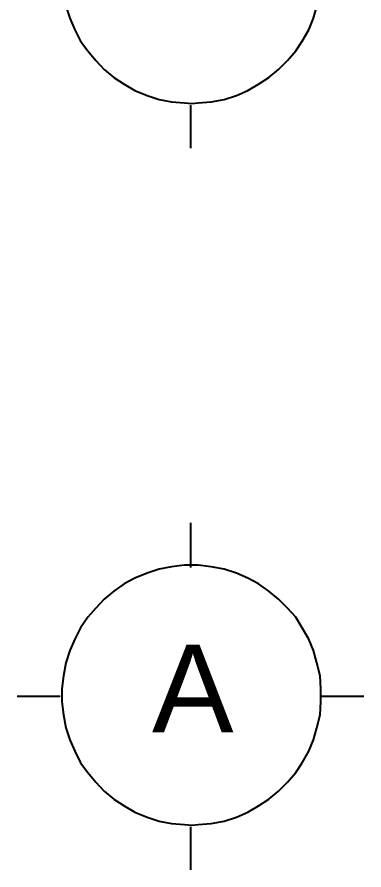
# Model space of a CAD drawing. Header units: millimetres. Extents: x 5 to 415, y 48 to 251.
# Drawn here: x 407.07 to 414.6, y 67.61 to 86.12 of the extents above; entities that cross this region are included whole.
import ezdxf

# ---------------------------------------------------------------- set-up
doc = ezdxf.new("R2010")
doc.units = ezdxf.units.MM
doc.layers.add('P', color=7, linetype='Continuous')
doc.layers.add('T', color=7, linetype='Continuous')

msp = doc.modelspace()

# ---------------------------------------------------------------- linework, layer by layer
at = {"layer": 'P'}
for points in [[(408.129, 86.36), (408.217, 86.095)], [(413.508, 86.095), (413.579, 86.36)], [(408.217, 86.095), (408.323, 85.848)], [(413.403, 85.848), (413.508, 86.095)], [(408.323, 85.848), (408.446, 85.602)], [(413.262, 85.602), (413.403, 85.848)], [(408.446, 85.602), (408.605, 85.39)], [(413.12, 85.39), (413.262, 85.602)], [(408.605, 85.39), (408.781, 85.178)], [(412.944, 85.178), (413.12, 85.39)], [(408.781, 85.178), (408.958, 84.984)], [(412.75, 84.984), (412.944, 85.178)], [(408.958, 84.984), (409.169, 84.808)], [(412.538, 84.808), (412.75, 84.984)], [(409.169, 84.808), (409.399, 84.667)], [(412.309, 84.667), (412.538, 84.808)], [(409.399, 84.667), (409.628, 84.526)], [(412.08, 84.526), (412.309, 84.667)], [(409.628, 84.526), (409.893, 84.42)], [(409.893, 84.42), (410.157, 84.332)], [(411.568, 84.332), (411.833, 84.42)], [(411.833, 84.42), (412.08, 84.526)], [(410.157, 84.332), (410.422, 84.279)], [(410.422, 84.279), (410.704, 84.261)], [(410.704, 84.261), (410.863, 84.243)], [(410.863, 84.243), (411.004, 84.261)], [(411.004, 84.261), (411.286, 84.279)], [(411.286, 84.279), (411.568, 84.332)], [(410.845, 83.273), (410.845, 84.208)], [(410.845, 74.172), (410.845, 75.142)], [(409.893, 74.048), (409.628, 73.942)], [(410.157, 74.136), (409.893, 74.048)], [(410.422, 74.189), (410.157, 74.136)], [(410.704, 74.224), (410.422, 74.189)], [(410.863, 74.224), (410.704, 74.224)], [(411.004, 74.224), (410.863, 74.224)], [(411.286, 74.189), (411.004, 74.224)], [(411.568, 74.136), (411.286, 74.189)], [(411.833, 74.048), (411.568, 74.136)], [(412.08, 73.942), (411.833, 74.048)], [(409.628, 73.942), (409.399, 73.819)], [(412.309, 73.819), (412.08, 73.942)], [(409.399, 73.819), (409.169, 73.66)], [(412.538, 73.66), (412.309, 73.819)], [(409.169, 73.66), (408.958, 73.484)], [(412.75, 73.484), (412.538, 73.66)], [(408.958, 73.484), (408.781, 73.29)], [(412.944, 73.29), (412.75, 73.484)], [(408.781, 73.29), (408.605, 73.096)], [(413.12, 73.096), (412.944, 73.29)], [(408.605, 73.096), (408.446, 72.866)], [(413.262, 72.866), (413.12, 73.096)], [(408.446, 72.866), (408.323, 72.619)], [(413.403, 72.619), (413.262, 72.866)], [(408.323, 72.619), (408.217, 72.372)], [(413.508, 72.372), (413.403, 72.619)], [(408.217, 72.372), (408.129, 72.108)], [(413.579, 72.108), (413.508, 72.372)], [(408.129, 72.108), (408.076, 71.826)], [(413.65, 71.826), (413.579, 72.108)], [(408.076, 71.826), (408.04, 71.543)], [(413.667, 71.543), (413.65, 71.826)], [(408.04, 71.543), (408.04, 71.402)], [(413.667, 71.402), (413.667, 71.543)], [(407.07, 71.385), (408.005, 71.385)], [(408.04, 71.402), (408.04, 71.261)], [(413.667, 71.261), (413.667, 71.402)], [(413.667, 71.385), (414.602, 71.385)], [(408.04, 71.261), (408.076, 70.979)], [(413.65, 70.979), (413.667, 71.261)], [(408.076, 70.979), (408.129, 70.697)], [(413.579, 70.697), (413.65, 70.979)], [(408.129, 70.697), (408.217, 70.432)], [(413.508, 70.432), (413.579, 70.697)], [(408.217, 70.432), (408.323, 70.185)], [(413.403, 70.185), (413.508, 70.432)], [(408.323, 70.185), (408.446, 69.938)], [(413.262, 69.938), (413.403, 70.185)], [(408.446, 69.938), (408.605, 69.727)], [(413.12, 69.727), (413.262, 69.938)], [(408.605, 69.727), (408.781, 69.515)], [(412.944, 69.515), (413.12, 69.727)], [(408.781, 69.515), (408.958, 69.321)], [(412.75, 69.321), (412.944, 69.515)], [(408.958, 69.321), (409.169, 69.144)], [(412.538, 69.144), (412.75, 69.321)], [(409.169, 69.144), (409.399, 69.003)], [(412.309, 69.003), (412.538, 69.144)], [(409.399, 69.003), (409.628, 68.862)], [(412.08, 68.862), (412.309, 69.003)], [(409.628, 68.862), (409.893, 68.756)], [(409.893, 68.756), (410.157, 68.668)], [(411.568, 68.668), (411.833, 68.756)], [(411.833, 68.756), (412.08, 68.862)], [(410.157, 68.668), (410.422, 68.615)], [(410.422, 68.615), (410.704, 68.598)], [(410.704, 68.598), (410.863, 68.58)], [(410.845, 67.61), (410.845, 68.545)], [(410.863, 68.58), (411.004, 68.598)], [(411.004, 68.598), (411.286, 68.615)], [(411.286, 68.615), (411.568, 68.668)]]:
    msp.add_lwpolyline(points, dxfattribs=at)

# ---------------------------------------------------------------- texts
at = {"layer": 'T', "insert": (410, 70.6), "char_height": 1.9, "attachment_point": 7}
msp.add_mtext('{\\fArial|b0|i0|c0|p18;A}', dxfattribs=at)

doc.saveas('drawing.dxf')
